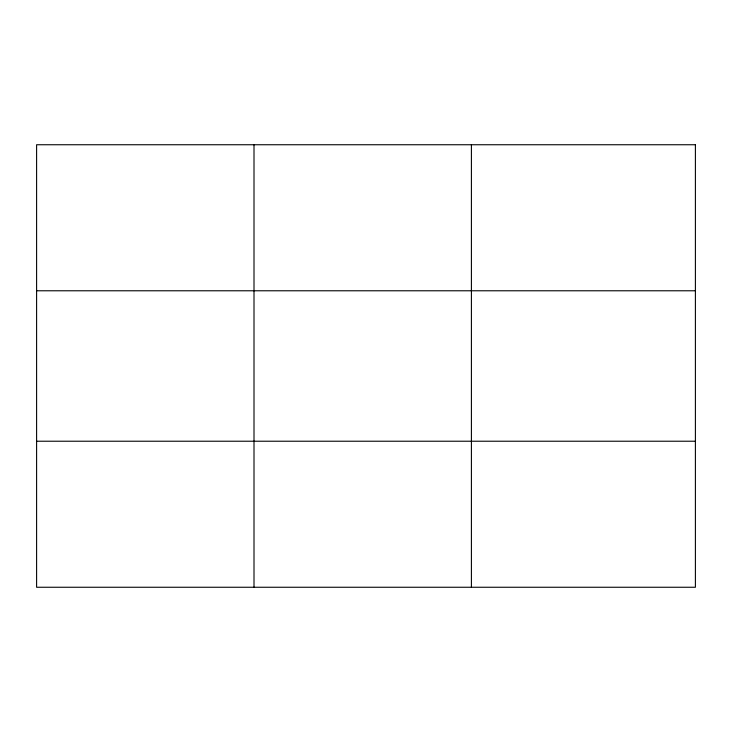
<?xml version="1.0" encoding="UTF-8"?>
<svg xmlns="http://www.w3.org/2000/svg" width="732" height="732" viewBox="0 0 732 732"><rect width="100%" height="100%" fill="white"/><g stroke="black" fill="none" stroke-linecap="round" stroke-linejoin="round"><path stroke-width="1.1" d="M254.004 587.256L254.004 144.744M471.408 587.256L471.408 144.744M36.6 290.778L695.4 290.778M36.6 441.222L695.4 441.222M695.4 144.744L695.4 587.256L36.6 587.256L36.6 144.744L695.4 144.744"/></g></svg>
